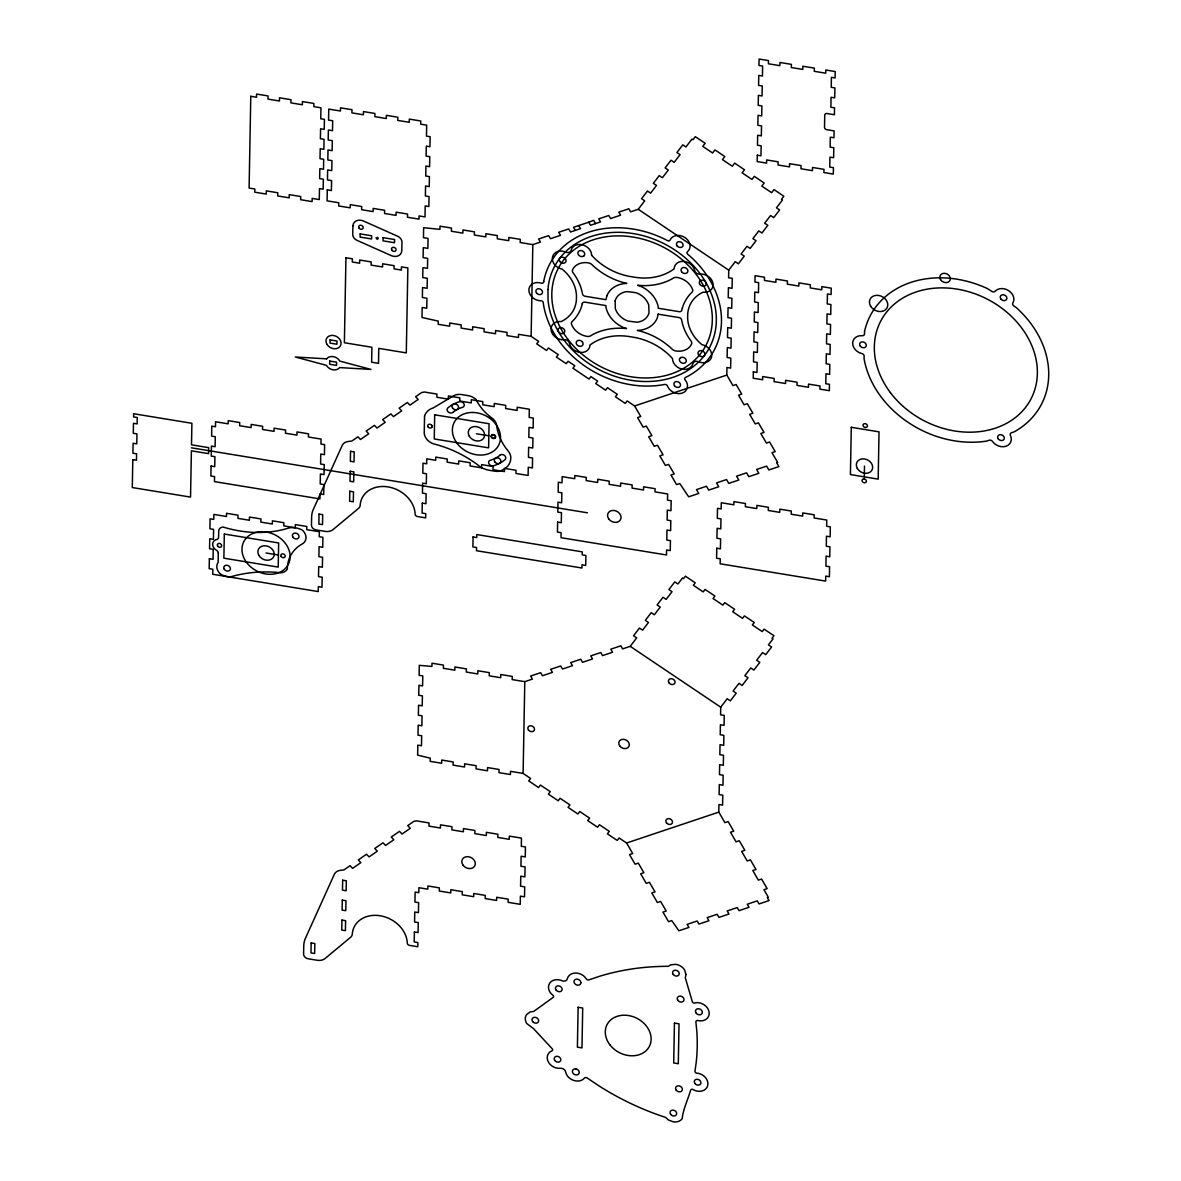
<?xml version="1.0" encoding="UTF-8"?>
<svg xmlns="http://www.w3.org/2000/svg" width="1181" height="1181" viewBox="0 0 1181 1181"><rect width="100%" height="100%" fill="white"/><g stroke="black" fill="none" stroke-linecap="round" stroke-linejoin="round"><path stroke-width="1.5" d="M523.109 773.407L524.792 681.658L532.41 679.105L530.623 676.034L540.647 672.683L542.433 675.753L552.442 672.388L550.671 669.332L560.68 665.966L562.466 669.037L572.49 665.671L570.703 662.615L580.727 659.249L582.513 662.32L592.537 658.954L590.751 655.898L600.775 652.532L602.546 655.603L612.57 652.252L610.784 649.181L620.807 645.815L622.594 648.886L630.211 646.332L636.692 637.873L633.547 635.747L639.438 628.056L642.582 630.167L648.472 622.476L645.328 620.365L651.218 612.659L654.363 614.784L660.253 607.078L657.108 604.967L662.999 597.261L666.143 599.387L672.033 591.681L668.889 589.57L674.779 581.879L677.924 583.99L682.529 577.981L683.504 578.646L685.393 576.18L695.225 582.809L693.35 585.259L703.182 591.888L705.072 589.422L714.904 596.036L713.029 598.501L722.861 605.115L724.75 602.65L734.582 609.263L732.692 611.728L742.539 618.342L744.414 615.877L754.26 622.505L752.371 624.956L762.217 631.584L764.092 629.119L773.939 635.732L772.049 638.198L773.038 638.862L768.432 644.856L771.592 646.981L765.701 654.673L762.542 652.562L756.652 660.253L759.796 662.364L753.906 670.07L750.762 667.944L744.871 675.65L748.016 677.761L742.126 685.467L738.981 683.341L733.091 691.033L736.235 693.158L730.345 700.85L727.201 698.739L720.72 707.198L720.572 714.785L724.248 715.391L724.071 725.355L720.395 724.75L720.218 734.73L723.879 735.335L723.702 745.3L720.026 744.709L719.849 754.674L723.51 755.279L723.333 765.258L719.657 764.653L719.48 774.618L723.156 775.223L722.964 785.203L719.303 784.597L719.111 794.577L722.787 795.167L722.595 805.147L718.934 804.541L718.786 812.129L724.927 822.655L728.131 821.577L733.711 831.158L730.493 832.236L736.073 841.817L739.276 840.739L744.857 850.32L741.638 851.398L747.219 860.964L750.422 859.901L756.002 869.467L752.799 870.545L758.364 880.125L761.568 879.048L767.148 888.629L763.945 889.706L768.285 897.176L767.281 897.516L769.067 900.572L759.043 903.937L757.272 900.867L747.248 904.233L749.034 907.288L739.011 910.654L737.224 907.584L727.201 910.935L728.987 914.005L718.963 917.371L717.177 914.301L707.168 917.652L708.94 920.722L698.931 924.073L697.144 921.018L687.121 924.369L688.907 927.439L678.883 930.79L671.753 920.59L668.549 921.667L662.969 912.086L666.173 911.023L660.607 901.443L657.389 902.52L651.823 892.939L655.027 891.862L649.447 882.281L646.243 883.358L640.678 873.778L643.881 872.7L638.301 863.134L635.098 864.197L629.517 854.616L632.736 853.553L626.594 843.013L619.124 837.979L617.235 840.444L607.403 833.83L609.293 831.365L599.446 824.751L597.556 827.217L587.725 820.603L589.614 818.138L579.768 811.524L577.893 813.989L568.046 807.361L569.936 804.911L560.089 798.282L558.214 800.748L548.368 794.134L550.257 791.669L540.426 785.055L538.536 787.52L528.704 780.907L530.579 778.441L523.109 773.407L510.502 771.341L510.443 774.529L498.973 772.654L499.032 769.466L487.561 767.576L487.502 770.78L476.046 768.89L476.105 765.701L464.635 763.827L464.576 767.015L453.105 765.126L453.164 761.937L441.709 760.062L441.65 763.251L430.179 761.361L430.238 758.172L417.646 755.117L417.823 745.137L421.499 745.742L421.676 735.763L418.015 735.158L418.192 725.193L421.868 725.784L422.045 715.819L418.369 715.214L418.561 705.234L422.222 705.839L422.414 695.875L418.738 695.269L418.93 685.29L422.591 685.895L422.783 675.916L419.107 675.325L419.285 665.346L431.921 666.424L431.98 663.22L443.451 665.11L443.392 668.298L454.847 670.188L454.906 666.985L466.377 668.874L466.318 672.063L477.788 673.938L477.847 670.749L489.303 672.639L489.244 675.827L500.714 677.702L500.774 674.513L512.244 676.403L512.185 679.592L524.792 681.658M575.309 230.369L573.523 227.313L588.758 222.205L590.53 225.276L600.553 221.91L598.767 218.854L608.791 215.488L610.577 218.559L620.601 215.193L618.814 212.137L628.838 208.771L630.624 211.842L638.227 209.288L644.708 200.829L641.563 198.703L647.454 191.012L650.598 193.123L656.503 185.432L653.344 183.306L659.234 175.615L662.393 177.741L668.284 170.034L665.124 167.923L671.015 160.217L674.174 162.343L680.064 154.637L676.92 152.526L682.81 144.835L685.954 146.946L691.963 139.092L692.952 139.757L695.299 136.671L705.146 143.3L702.784 146.37L712.615 152.984L714.977 149.913L724.809 156.527L722.462 159.612L732.294 166.226L734.656 163.14L744.488 169.754L742.14 172.839L751.972 179.453L754.334 176.368L764.166 182.996L761.804 186.067L771.651 192.68L773.998 189.61L783.844 196.223L781.482 199.294L782.472 199.958L776.463 207.812L779.608 209.938L773.717 217.629L770.573 215.503L764.683 223.209L767.827 225.32L761.937 233.026L758.793 230.9L752.902 238.606L756.047 240.717L750.156 248.409L746.997 246.298L741.107 253.989L744.266 256.115L738.376 263.806L735.217 261.695L728.736 270.154L728.603 277.742L732.264 278.332L732.087 288.312L728.426 287.706L728.234 297.686L731.91 298.291L731.718 308.256L728.057 307.651L727.865 317.63L731.541 318.235L731.349 328.2L727.688 327.609L727.511 337.574L731.172 338.179L730.995 348.159L727.319 347.554L727.142 357.518L730.803 358.123L730.626 368.103L726.95 367.498L726.817 375.071L732.943 385.611L736.147 384.534L741.727 394.114L738.524 395.192L744.089 404.773L747.307 403.695L752.873 413.276L749.669 414.354L755.25 423.92L758.453 422.857L764.018 432.423L760.815 433.501L766.395 443.082L769.599 442.004L775.179 451.585L771.961 452.663L777.659 462.435L776.655 462.76L778.884 466.598L768.861 469.949L766.631 466.126L756.608 469.477L758.837 473.315L748.813 476.666L746.584 472.843L736.56 476.194L738.789 480.032L728.78 483.383L726.551 479.56L716.527 482.911L718.757 486.734L708.733 490.1L706.504 486.262L696.48 489.628L698.709 493.451L688.685 496.817L679.769 483.546L676.565 484.623L670.985 475.042L674.203 473.965L668.623 464.399L665.42 465.462L659.839 455.896L663.058 454.818L657.477 445.237L654.274 446.315L648.694 436.734L651.897 435.656L646.332 426.075L643.128 427.153L637.548 417.572L640.752 416.509L634.625 405.969L627.141 400.935L625.266 403.4L615.419 396.786L617.309 394.321L607.477 387.708L605.587 390.173L595.755 383.559L597.63 381.094L590.943 376.591L589.053 379.057L572.918 368.206L574.807 365.741L568.12 361.238L566.23 363.704L556.399 357.09L558.288 354.625L548.442 348.011L546.552 350.477L536.72 343.863L538.61 341.398L531.125 336.364L532.823 244.615L540.426 242.061L538.639 238.99L548.663 235.639L550.449 238.695L560.473 235.344L558.687 232.273L568.711 228.922L570.497 231.993L580.521 228.627L578.734 225.571M864.3 476.858L864.492 466.082M432.01 426.917L431.774 425.44M588.758 222.205L593.644 220.33L595.549 223.593M634.625 405.969L726.817 375.071M626.594 843.013L718.786 812.129M532.823 244.615L520.201 242.548L520.26 239.344L508.79 237.47L508.745 240.658L497.275 238.783L497.334 235.595L485.863 233.705L485.804 236.894L474.349 235.019L474.408 231.83L462.937 229.941L462.878 233.129L451.408 231.255L451.467 228.066L440.011 226.176L439.952 229.38L423.639 227.697L423.462 237.676L428.053 238.429L427.862 248.394L423.285 247.641L423.093 257.62L427.684 258.373L427.492 268.353L422.916 267.6L422.724 277.565L427.315 278.317L427.138 288.297L422.547 287.544L422.37 297.509L426.946 298.262L426.769 308.241L422.178 307.488L422.001 317.468L438.254 321.129L438.195 324.317L449.666 326.207L449.725 323.018L461.195 324.893L461.136 328.082L472.592 329.971L472.651 326.768L484.121 328.658L484.062 331.846L495.533 333.721L495.592 330.532L507.048 332.422L506.989 335.611L518.459 337.486L518.518 334.297L531.125 336.364M476.445 433.767L488.831 435.804M191.44 447.82L587.459 512.805M266.05 553.003L278.436 555.026M638.227 209.288L728.736 270.154M630.211 646.332L720.72 707.198M218.278 553.062L218.145 562.377A10.703 8.68 27.1 0 0 219.976 573.612L220.138 573.759A13.198 10.688 27.1 0 0 233.705 575.988L237.233 575.103A127.002 102.88 27.1 0 1 280.93 572.8A10.452 8.474 27.1 0 0 287.323 569.139A41.94 33.983 27.1 0 1 302.912 543.57A10.703 8.68 27.1 0 0 302.779 530.52L302.292 530.077A17.922 14.526 27.1 0 0 289.065 527.907L285.551 528.97A105.611 85.549 27.1 0 1 223.298 527.095A5.684 4.606 27.1 0 0 218.721 531.037L218.574 537.34A3.292 2.672 27.1 0 1 216.359 539.599L215.813 539.732A7.145 5.787 27.1 0 0 214.839 549.076L216.167 550.08A3.307 2.672 27.1 0 1 218.278 553.062M864.551 331.433L864.507 334.134A2.672 2.155 27.1 0 1 862.174 335.699A10.703 8.68 27.1 0 0 852.667 343.095A10.703 8.68 27.1 0 0 861.82 353.577L861.894 353.591A2.598 2.111 27.1 0 1 864.123 355.894L864.064 358.67A96.37 78.064 27.1 0 0 986.622 441.089L989.398 440.159A2.702 2.185 27.1 0 1 992.498 441.443A10.703 8.68 27.1 0 0 1006.005 446.241A10.703 8.68 27.1 0 0 1010.449 435.435L1010.419 435.376A2.598 2.111 27.1 0 1 1011.261 432.837L1014.051 431.906A96.37 78.064 27.1 0 0 1016.339 307.651L1013.608 305.835A2.716 2.2 27.1 0 1 1012.885 302.971A10.703 8.68 27.1 0 0 1008.869 290.777A10.703 8.68 27.1 0 0 995.258 291.102A2.672 2.155 27.1 0 1 992.04 291.545L987.331 288.548A96.37 78.064 27.1 0 0 864.551 331.433M132.803 459.601L132.302 487.546L190.54 497.098L191.396 450.817L208.594 453.637L208.697 447.658L191.499 444.824L191.898 423.3L133.645 413.734L133.586 416.923L137.262 417.528L137.144 423.905L133.468 423.3L133.291 433.279L136.966 433.885L136.775 443.849L133.113 443.244L132.922 453.224L136.597 453.829L136.479 460.206L132.803 459.601M209.362 558.702L209.185 568.681L212.846 569.272L212.757 574.261L318.25 591.578L318.339 586.588L322 587.193L322.192 577.214L318.516 576.608L318.708 566.644L322.369 567.234L322.561 557.27L318.885 556.664L319.062 546.685L322.738 547.29L322.915 537.325L319.254 536.72L319.342 531.73L306.735 529.664L306.794 526.475L295.324 524.585L295.265 527.774L283.794 525.899L283.853 522.711L272.398 520.821L272.339 524.01L260.868 522.135L260.927 518.946L249.457 517.057L249.398 520.26L237.942 518.37L238.001 515.182L226.531 513.307L226.472 516.496L213.864 514.429L213.761 519.404L210.1 518.813L209.923 528.778L213.584 529.383L213.407 539.363L209.731 538.757L209.554 548.722L213.215 549.327L213.038 559.307L209.362 558.702M211.074 466.052L210.882 476.017L214.558 476.622L214.47 481.612L319.948 498.913L320.036 493.924L323.712 494.529L323.889 484.564L320.213 483.959L320.405 473.98L324.066 474.585L324.258 464.605L320.582 464.015L320.774 454.035L324.435 454.641L324.627 444.661L320.952 444.056L321.04 439.081L308.433 437L308.492 433.811L297.022 431.936L296.962 435.125L285.507 433.25L285.566 430.046L274.095 428.172L274.036 431.36L262.566 429.485L262.625 426.282L251.169 424.407L251.11 427.596L239.64 425.721L239.699 422.532L228.228 420.643L228.169 423.831L215.562 421.765L215.473 426.754L211.798 426.149L211.62 436.129L215.282 436.734L215.104 446.698L211.429 446.093L211.251 456.073L214.927 456.678L214.735 466.643L211.074 466.052M224.316 534.048L223.873 558.185L278.214 567.101L278.657 542.965L224.316 534.048M250.785 96.296L249.102 188.059L254.845 189.004L254.786 192.193L266.242 194.068L266.301 190.879L277.771 192.754L277.712 195.957L289.183 197.832L289.242 194.644L300.697 196.518L300.638 199.707L312.109 201.597L312.168 198.408L319.269 199.574L319.475 188.606L323.151 189.196L323.328 179.232L319.652 178.626L319.844 168.647L323.505 169.252L323.697 159.273L320.021 158.682L320.213 148.703L323.874 149.308L324.066 139.328L320.391 138.723L320.582 128.759L324.244 129.364L324.421 119.384L320.76 118.779L320.966 107.811L313.851 106.644L313.91 103.456L302.439 101.566L302.38 104.769L290.925 102.88L290.984 99.691L279.513 97.816L279.454 101.005L267.984 99.115L268.043 95.927L256.587 94.052L256.528 97.241L250.785 96.296M311.149 942.94L310.972 952.905L314.633 953.51L314.825 943.545L311.149 942.94M319.032 514.075L318.84 524.039L322.516 524.644L322.693 514.68L319.032 514.075M327.285 189.875L327.078 200.844L338.77 202.763L338.711 205.966L350.181 207.841L350.24 204.653L361.711 206.527L361.652 209.716L373.107 211.606L373.166 208.417L384.637 210.292L384.578 213.481L396.048 215.37L396.107 212.181L407.563 214.056L407.504 217.245L418.975 219.135L419.034 215.931L424.998 216.92L425.19 205.952L428.865 206.542L429.043 196.577L425.381 195.972L425.559 185.993L429.234 186.598L429.412 176.633L425.75 176.028L425.928 166.049L429.604 166.654L429.781 156.674L426.105 156.084L426.297 146.104L429.958 146.71L430.15 136.73L426.474 136.125L426.681 125.156L420.716 124.182L420.776 120.993L409.305 119.104L409.246 122.293L397.79 120.418L397.849 117.229L386.379 115.339L386.32 118.543L374.849 116.653L374.908 113.465L363.453 111.575L363.394 114.778L351.923 112.889L351.982 109.7L340.512 107.825L340.453 111.014L328.761 109.095L328.554 120.063L332.688 120.742L332.511 130.707L328.377 130.043L328.2 140.008L332.319 140.687L332.141 150.666L328.008 149.987L327.831 159.952L331.95 160.631L331.772 170.61L327.639 169.931L327.462 179.911L331.595 180.59L331.403 190.554L327.285 189.875M329.706 361.061L329.661 364.25L336.541 365.372L336.585 362.183L329.706 361.061M330.104 339.907L330.045 343.095L336.925 344.232L336.984 341.043L330.104 339.907M345.944 257.768L344.38 342.741L371.897 347.258L371.631 362.213L378.51 363.349L378.776 348.38L406.294 352.898L407.858 267.925L401.437 266.876L401.378 270.065L394.041 268.855L394.1 265.666L382.629 263.791L382.57 266.98L371.114 265.09L371.174 261.902L359.703 260.027L359.644 263.215L352.307 262.005L352.366 258.816L345.944 257.768M352.898 225.851L352.735 234.429A6.481 5.255 27.1 0 0 356.987 240.334L391.679 255.805A8.326 6.746 27.1 0 0 401.806 250.579L401.953 242.194A6.525 5.285 27.1 0 0 397.717 236.274L363.025 220.817A8.326 6.746 27.1 0 0 352.898 225.851M341.929 920.073L341.752 930.052L345.413 930.658L345.605 920.678L341.929 920.073M342.298 900.129L342.121 910.108L345.782 910.713L345.974 900.734L342.298 900.129M342.667 880.185L342.49 890.164L346.151 890.754L346.328 880.79L342.667 880.185M349.812 491.207L349.62 501.187L353.296 501.792L353.473 491.813L349.812 491.207M350.181 471.263L349.989 481.243L353.665 481.833L353.842 471.869L350.181 471.263M350.536 451.319L350.358 461.284L354.02 461.889L354.211 451.924L350.536 451.319M360.175 233.897L360.116 237.086L371.587 238.961L371.646 235.772L360.175 233.897M383.116 237.661L383.057 240.85L394.513 242.725L394.572 239.536L383.116 237.661M414.398 931.971L414.206 941.936L417.882 942.541L417.808 946.749L409.556 945.39A2.377 1.934 27.1 0 1 407.297 943.014L407.253 942.6A28.58 23.148 27.1 0 0 380.193 915.762A28.58 23.148 27.1 0 0 352.307 933.595L352.292 934.009A6.658 5.403 27.1 0 1 350.683 937.227L324.982 958.588A10.703 8.68 27.1 0 1 317.305 960.256L308.108 958.751A4.754 3.853 27.1 0 1 303.591 954.012L303.768 945.73A27.724 22.454 27.1 0 1 305.436 938.275L334.312 874.353A9.728 7.883 27.1 0 1 340.276 870.353L343.981 869.91L350.078 865.673L352.617 868.345L360.855 862.632L358.315 859.945L366.538 854.232L369.092 856.904L377.329 851.191L374.776 848.504L383.013 842.776L385.567 845.463L393.804 839.735L391.251 837.063L399.488 831.335L402.042 834.022L410.279 828.294L407.725 825.608L413.822 821.385L416.435 820.869L429.043 822.936L428.983 826.124L440.454 828.014L440.513 824.825L451.983 826.7L451.924 829.889L463.38 831.778L463.439 828.59L474.91 830.464L474.851 833.653L486.321 835.543L486.38 832.339L497.836 834.229L497.777 837.418L509.247 839.307L509.306 836.104L521.456 838.097L521.308 846.275L525.442 846.954L525.25 856.934L521.131 856.255L520.939 866.234L525.073 866.898L524.881 876.878L520.762 876.199L520.57 886.178L524.704 886.857L524.526 896.822L520.393 896.143L520.245 904.321L508.096 902.328L508.155 899.14L496.684 897.265L496.625 900.453L485.155 898.564L485.214 895.375L473.758 893.5L473.699 896.689L462.229 894.814L462.288 891.611L450.817 889.736L450.758 892.925L439.302 891.05L439.362 887.861L427.891 885.971L427.832 889.16L418.886 887.699L418.797 892.674L415.122 892.068L414.944 902.048L418.62 902.653L418.428 912.618L414.767 912.027L414.575 921.992L418.251 922.597L418.059 932.577L414.398 931.971M422.267 503.106L422.089 513.071L425.75 513.676L425.677 517.869L417.424 516.525A2.377 1.934 27.1 0 1 415.166 514.148L415.122 513.735A28.58 23.148 27.1 0 0 388.062 486.897A28.58 23.148 27.1 0 0 360.19 504.715L360.175 505.143A6.658 5.403 27.1 0 1 358.552 508.361L332.865 529.723A10.703 8.68 27.1 0 1 325.174 531.391L315.977 529.885A4.754 3.853 27.1 0 1 311.459 525.146L311.636 516.865A27.724 22.454 27.1 0 1 313.319 509.395L342.18 445.488A9.728 7.883 27.1 0 1 348.159 441.487L351.849 441.03L357.946 436.808L360.5 439.48L368.738 433.767L366.184 431.08L374.421 425.352L376.975 428.039L385.213 422.311L382.659 419.639L390.896 413.911L393.45 416.598L401.688 410.87L399.134 408.198L407.371 402.47L409.925 405.157L418.163 399.429L415.609 396.742L421.691 392.505L424.304 392.003L436.926 394.07L436.867 397.259L448.322 399.148L448.381 395.96L459.852 397.835L459.793 401.023L471.263 402.913L471.322 399.709L482.778 401.599L482.719 404.788L494.189 406.677L494.249 403.474L505.719 405.363L505.66 408.552L517.116 410.427L517.175 407.238L529.339 409.231L529.177 417.41L533.31 418.089L533.133 428.068L528.999 427.389L528.822 437.354L532.941 438.033L532.764 448.012L528.63 447.333L528.453 457.313L532.572 457.992L532.395 467.956L528.261 467.277L528.114 475.456L515.964 473.463L516.023 470.274L504.553 468.399L504.494 471.588L493.038 469.698L493.097 466.51L481.627 464.635L481.568 467.824L470.097 465.934L470.156 462.745L458.7 460.87L458.641 464.059L447.171 462.184L447.23 458.981L435.759 457.106L435.7 460.295L426.769 458.833L426.666 463.808L423.005 463.203L422.813 473.182L426.489 473.788L426.311 483.752L422.636 483.147L422.458 493.127L426.12 493.732L425.942 503.697L422.267 503.106M424.555 416.037L424.23 433.619A12.401 10.053 27.1 0 0 433.383 443.82A101.492 82.212 27.1 0 1 481.184 467.543A25.805 20.904 27.1 0 0 489.997 470.407L494.913 471.219A11.884 9.625 27.1 0 0 502.87 469.772L506.309 467.528A18.822 15.25 27.1 0 0 510.812 457.918A12.061 9.773 27.1 0 0 507.786 450.537L506.575 449.046A52.599 42.605 27.1 0 1 496.935 427.389L496.655 425.219A10.85 8.784 27.1 0 0 492.418 418.414L490.765 417.203A45.66 36.98 27.1 0 1 476.12 399.577A12.504 10.127 27.1 0 0 468.163 395.65L461.52 394.557A12.578 10.186 27.1 0 0 453.474 395.871L433.206 407.932A17.42 14.113 27.1 0 0 424.555 416.037M434.697 414.811L434.254 438.948L488.609 447.865L489.052 423.728L434.697 414.811M473.079 536.942L472.887 546.921L476.563 547.526L476.504 550.715L581.982 568.017L582.041 564.828L585.717 565.433L585.894 555.454L582.218 554.849L582.277 551.867L476.799 534.55L476.74 537.547L473.079 536.942M557.624 522.12L557.432 532.085L561.108 532.69L561.019 537.68L666.497 554.981L666.586 550.006L670.262 550.597L670.439 540.632L666.778 540.027L666.955 530.048L670.631 530.653L670.808 520.688L667.132 520.083L667.324 510.103L670.985 510.709L671.177 500.729L667.501 500.139L667.619 493.953L655.012 491.872L655.071 488.683L643.601 486.808L643.542 489.997L632.071 488.122L632.13 484.919L620.675 483.044L620.615 486.232L609.145 484.358L609.204 481.169L597.734 479.279L597.675 482.468L586.219 480.593L586.278 477.404L574.807 475.515L574.748 478.704L562.141 476.637L562.023 482.822L558.347 482.217L558.17 492.197L561.846 492.802L561.654 502.766L557.993 502.176L557.801 512.141L561.477 512.746L561.285 522.725L557.624 522.12M578.129 1007.275L577.391 1047.163L581.982 1047.916L582.705 1008.028L578.129 1007.275M674.44 1023.071L673.701 1062.974L678.293 1063.727L679.016 1023.824L674.44 1023.071M716.764 548.235L716.587 558.2L720.248 558.805L720.159 563.795L825.637 581.096L825.726 576.107L829.402 576.712L829.579 566.747L825.918 566.142L826.095 556.162L829.771 556.768L829.948 546.788L826.287 546.198L826.464 536.218L830.14 536.824L830.317 526.844L826.641 526.239L826.759 520.053L814.152 517.987L814.211 514.798L802.74 512.923L802.681 516.112L791.211 514.222L791.27 511.033L779.814 509.159L779.755 512.347L768.285 510.472L768.344 507.269L756.873 505.394L756.814 508.583L745.359 506.708L745.418 503.505L733.947 501.63L733.888 504.818L721.281 502.752L721.163 508.937L717.502 508.332L717.31 518.311L720.986 518.917L720.794 528.881L717.133 528.276L716.941 538.256L720.617 538.861L720.425 548.825L716.764 548.235M753.33 371.823L753.212 378.215L762.616 379.751L762.675 376.562L774.131 378.437L774.072 381.64L785.542 383.515L785.601 380.326L797.072 382.201L797.013 385.39L808.468 387.279L808.527 384.091L819.998 385.966L819.939 389.154L829.342 390.704L829.461 384.312L825.785 383.722L825.977 373.742L829.638 374.347L829.815 364.368L826.154 363.763L826.331 353.798L830.007 354.403L830.184 344.424L826.523 343.819L826.7 333.854L830.376 334.444L830.553 324.48L826.892 323.874L827.069 313.895L830.745 314.5L830.922 304.521L827.246 303.93L827.438 293.951L831.099 294.556L831.217 288.164L821.814 286.629L821.755 289.817L810.299 287.943L810.358 284.739L798.887 282.864L798.828 286.053L787.358 284.178L787.417 280.989L775.961 279.1L775.902 282.289L764.432 280.414L764.491 277.225L755.087 275.675L754.969 282.067L758.645 282.658L758.453 292.637L754.792 292.032L754.6 302.011L758.276 302.616L758.099 312.581L754.423 311.991L754.246 321.955L757.907 322.561L757.73 332.54L754.054 331.935L753.877 341.899L757.538 342.505L757.361 352.484L753.685 351.879L753.508 361.858L757.183 362.449L756.991 372.428L753.33 371.823M757.301 155.198L757.183 161.576L766.587 163.126L766.646 159.937L778.117 161.812L778.058 165L789.513 166.89L789.572 163.701L801.043 165.576L800.984 168.765L812.454 170.655L812.513 167.466L823.969 169.341L823.91 172.529L833.314 174.079L833.432 167.687L829.771 167.082L829.948 157.117L833.609 157.723L833.801 147.743L830.125 147.138L830.317 137.173L833.978 137.764L834.111 130.899L826.774 129.689A2.377 1.934 27.1 0 1 824.515 127.327L824.737 115.133A2.362 1.904 27.1 0 1 827.054 113.524L834.406 114.734L834.539 107.84L830.863 107.25L831.04 97.27L834.716 97.875L834.893 87.896L831.232 87.305L831.409 77.326L835.085 77.931L835.203 71.539L825.799 70.004L825.74 73.192L814.27 71.303L814.329 68.114L802.859 66.239L802.8 69.428L791.344 67.553L791.403 64.35L779.932 62.475L779.873 65.664L768.418 63.789L768.462 60.585L759.073 59.05L758.955 65.442L762.616 66.033L762.439 76.012L758.763 75.407L758.586 85.386L762.247 85.992L762.07 95.956L758.394 95.351L758.217 105.33L761.893 105.936L761.701 115.9L758.04 115.31L757.848 125.275L761.524 125.88L761.332 135.859L757.671 135.254L757.479 145.219L761.155 145.824L760.977 155.803L757.301 155.198M851.294 427.301L850.423 474.57L878.177 479.132L879.033 431.847L851.294 427.301M547.954 289.507L548.058 300.343A87.453 70.845 27.1 0 0 626.58 379.455L630.713 380.223A87.453 70.845 27.1 0 0 716.336 320.745A87.453 70.845 27.1 0 0 633.4 233.602L629.266 233.011A87.453 70.845 27.1 0 0 548.324 285.964L547.954 289.507M615.109 300.83L615.345 308.728A18.084 14.644 27.1 0 0 627.997 321.084L637.017 322.236A18.084 14.644 27.1 0 0 649.004 312.995L648.768 305.097A18.084 14.644 27.1 0 0 636.116 292.74L627.096 291.589A18.084 14.644 27.1 0 0 615.109 300.83M686.013 974.532L685.275 977.661L692.317 1001.695A1.86 1.506 27.1 0 0 694.768 1003.038L695.993 1002.699A10.703 8.68 27.1 0 1 709.087 1011.925A10.703 8.68 27.1 0 1 699.137 1020.812L697.868 1020.546A1.89 1.535 27.1 0 0 695.875 1021.772L696.79 1030.939A240.422 194.762 27.1 0 1 696.214 1062.413L694.959 1071.285A1.875 1.521 27.1 0 0 696.879 1073.189L698.178 1073.308A10.703 8.68 27.1 0 1 707.744 1085.398A10.703 8.68 27.1 0 1 694.384 1090.27L693.114 1089.546A1.816 1.476 27.1 0 0 690.693 1090.063C687.8 1099.865 683.209 1108.929 682.175 1118.673A10.467 8.488 27.1 0 1 673.524 1121.891L668.461 1120.031L665.597 1117.418A240.422 194.762 27.1 0 1 597.999 1085.265L587.223 1078.002A2.141 1.727 27.1 0 0 584.3 1078.223L582.809 1079.567A10.718 8.68 27.1 0 1 565.714 1072.407A4.296 3.484 27.1 0 0 560.414 1068.288A10.703 8.68 27.1 0 1 548.693 1062.575A10.703 8.68 27.1 0 1 550.051 1051.887L551.793 1050.913A1.668 1.358 27.1 0 0 552.147 1048.713L533.487 1028.577L526.696 1023.499A10.467 8.488 27.1 0 1 526.519 1014.671L530.151 1011.94L533.753 1011.408L553.077 997.458A1.668 1.343 27.1 0 0 552.797 995.155L551.114 993.634A10.703 8.68 27.1 0 1 550.169 982.562A10.703 8.68 27.1 0 1 562.023 980.717A4.296 3.484 27.1 0 0 567.441 978.37A10.718 8.68 27.1 0 1 584.684 976.835L586.13 978.665A2.141 1.742 27.1 0 0 589.024 979.846L599.933 976.17A240.422 194.762 27.1 0 1 668.313 966.324L670.719 964.833L675.753 964.331A10.467 8.488 27.1 0 1 684.567 969.926L686.013 974.532M591.607 255.066L591.592 255.258A56.304 45.616 27.1 0 0 632.617 276.885A56.304 45.616 27.1 0 0 674.189 268.81L674.159 268.604A10.718 8.68 27.1 0 1 683.519 261.385A10.718 8.68 27.1 0 1 694.546 270.006A4.296 3.484 27.1 0 0 699.846 274.11A10.703 8.68 27.1 0 1 712.955 283.337A10.703 8.68 27.1 0 1 702.99 292.224A37.674 30.514 27.1 0 0 687.667 316.036A37.674 30.514 27.1 0 0 702.031 344.719A10.703 8.68 27.1 0 1 711.597 356.81A10.703 8.68 27.1 0 1 698.237 361.681A4.296 3.484 27.1 0 0 692.819 364.043A10.718 8.68 27.1 0 1 681.54 369.003A10.718 8.68 27.1 0 1 672.506 358.758L672.535 358.566A56.304 45.616 27.1 0 0 631.51 336.939A56.304 45.616 27.1 0 0 589.939 345.014L589.954 345.221A10.718 8.68 27.1 0 1 580.594 352.44A10.718 8.68 27.1 0 1 569.567 343.819A4.296 3.484 27.1 0 0 564.282 339.715A10.703 8.68 27.1 0 1 551.173 330.488A10.703 8.68 27.1 0 1 561.123 321.601A37.674 30.514 27.1 0 0 576.446 297.789A37.674 30.514 27.1 0 0 562.082 269.106A10.703 8.68 27.1 0 1 552.516 257.015A10.703 8.68 27.1 0 1 565.876 252.129A4.296 3.484 27.1 0 0 571.294 249.781A10.718 8.68 27.1 0 1 582.573 244.821A10.718 8.68 27.1 0 1 591.607 255.066M543.732 281.388L543.6 282.2A2.214 1.786 27.1 0 1 541.149 283.13L540.913 283.056A10.703 8.68 27.1 0 0 528.881 289.98A10.703 8.68 27.1 0 0 540.573 300.801L540.809 300.801A1.949 1.58 27.1 0 1 543.23 302.543L543.452 304.24A92.812 75.185 27.1 0 0 626.727 383.987L631.112 384.785A92.812 75.185 27.1 0 0 661.301 385.036L664.933 384.401A2.2 1.786 27.1 0 1 667.457 385.966L667.531 386.187A10.703 8.68 27.1 0 0 682.219 393.111A10.703 8.68 27.1 0 0 685.379 380.223L685.216 380.061A2.259 1.831 27.1 0 1 685.379 377.536L688.065 376.149A92.812 75.185 27.1 0 0 689.527 255.76L687.637 254.151A1.949 1.58 27.1 0 1 687.578 251.642L687.726 251.494A10.703 8.68 27.1 0 0 685.083 237.647A10.703 8.68 27.1 0 0 670.232 239.713L670.144 239.905A1.963 1.594 27.1 0 1 667.56 240.629L667.162 240.422A92.812 75.185 27.1 0 0 633.001 229.04L628.617 228.435A92.812 75.185 27.1 0 0 543.732 281.388M376.252 237.868C377.521 241.972 379.78 235.698 376.252 237.868M580.845 982.71L580.727 983.463A3.543 2.879 27.1 0 1 577.376 985.131L576.49 984.88A3.543 2.879 27.1 0 1 574.069 981.086A3.543 2.879 27.1 0 1 577.789 979.241A3.543 2.879 27.1 0 1 580.845 982.71M606.872 295.752L605.971 299.664L585.053 296.239A2.805 2.273 27.1 0 1 582.469 293.848L582.056 291.766A52.805 42.782 27.1 0 0 573.553 273.446L573.331 273.136A3.986 3.233 27.1 0 1 572.652 269.563L573.42 268.235A17.213 13.936 27.1 0 1 586.558 262.654L588.374 262.891A5.861 4.739 27.1 0 1 592.331 265.002L593.497 266.109A61.796 50.045 27.1 0 0 624.779 282.938L626.786 283.41A27.576 22.336 27.1 0 0 606.872 295.752M658.157 314.161L657.241 318.073A27.576 22.336 27.1 0 1 637.327 330.414L639.349 330.887A61.796 50.045 27.1 0 1 670.631 347.716L671.797 348.823A5.861 4.739 27.1 0 0 675.739 350.934L677.554 351.17A17.213 13.936 27.1 0 0 690.708 345.59L691.461 344.262A3.986 3.233 27.1 0 0 690.782 340.689L690.56 340.364A52.805 42.782 27.1 0 1 682.057 322.059L681.658 319.977A2.805 2.273 27.1 0 0 679.075 317.586L658.157 314.161M582.277 303.665L581.805 305.613A52.805 42.782 27.1 0 1 572.682 321.025L572.445 321.262A3.986 3.233 27.1 0 0 571.648 324.598L572.357 326.163A17.213 13.936 27.1 0 0 585.215 336.009L587.031 336.378A5.861 4.739 27.1 0 0 591.031 335.581L592.227 334.858A61.796 50.045 27.1 0 1 623.937 328.362L626.55 328.539L623.598 327.609A27.576 22.336 27.1 0 1 606.015 307.606L605.868 305.584L584.935 302.144A2.805 2.273 27.1 0 0 582.277 303.665M682.323 308.211L681.836 310.145A2.805 2.273 27.1 0 1 679.178 311.681L658.26 308.241L658.097 306.219A27.576 22.336 27.1 0 0 640.515 286.215L637.563 285.285L640.176 285.462A61.796 50.045 27.1 0 0 671.886 278.967L673.081 278.244A5.861 4.739 27.1 0 1 677.097 277.446L678.898 277.815A17.213 13.936 27.1 0 1 691.771 287.662L692.479 289.227A3.986 3.233 27.1 0 1 691.667 292.563L691.431 292.799A52.805 42.782 27.1 0 0 682.323 308.211M326.635 358.847L295.294 357.002L326.443 365.328A7.854 6.363 27.1 0 0 332.939 369.786A7.854 6.363 27.1 0 0 339.611 367.586L370.952 369.417L339.803 361.106A7.854 6.363 27.1 0 0 333.308 356.647A7.854 6.363 27.1 0 0 326.635 358.847M453.253 412.08L453.164 412.169A3.454 2.79 27.1 0 1 448.204 411.903A3.454 2.79 27.1 0 1 448.293 407.563A37.674 30.514 27.1 0 1 452.412 404.699A25.111 20.343 27.1 0 1 454.227 403.74A37.674 30.514 27.1 0 1 459.114 401.865A3.454 2.79 27.1 0 1 463.72 403.415L464.089 404.153A3.454 2.79 27.1 0 1 461.963 407.489A33.806 27.384 27.1 0 0 457.711 409.202L456.146 410.073A33.806 27.384 27.1 0 0 453.253 412.08M499.711 455.379L499.637 455.453A33.806 27.384 27.1 0 1 496.743 457.475L495.164 458.331A33.806 27.384 27.1 0 1 490.927 460.059A3.454 2.79 27.1 0 0 488.786 463.395L489.17 464.133A3.454 2.79 27.1 0 0 493.761 465.668A37.674 30.514 27.1 0 0 498.662 463.793A25.111 20.343 27.1 0 0 500.478 462.849A37.674 30.514 27.1 0 0 504.597 459.985A3.454 2.79 27.1 0 0 504.686 455.63A3.454 2.79 27.1 0 0 499.711 455.379M584.034 255.79L583.399 256.247A3.573 2.893 27.1 0 1 577.937 253.723A3.573 2.893 27.1 0 1 582.012 250.741A3.573 2.893 27.1 0 1 584.034 255.79M680.728 357.577L680.094 358.035A3.573 2.893 27.1 0 0 682.101 363.084A3.573 2.893 27.1 0 0 686.191 360.102A3.573 2.893 27.1 0 0 680.728 357.577M575.841 1068.938L574.955 1068.894A3.543 2.879 27.1 0 0 572.416 1071.876A3.543 2.879 27.1 0 0 576.033 1074.931A3.543 2.879 27.1 0 0 579.207 1072.481L579.103 1071.684A3.543 2.879 27.1 0 0 575.841 1068.938M864.315 478.955L863.754 478.91A2.259 1.831 27.1 0 0 862.499 481.745A2.259 1.831 27.1 0 0 866.16 482.01A2.259 1.831 27.1 0 0 864.315 478.955M865.26 427.492L864.699 427.345A2.259 1.831 27.1 0 1 863.547 424.127A2.259 1.831 27.1 0 1 867.208 425.057A2.259 1.831 27.1 0 1 865.26 427.492M682.278 272.471L681.673 271.807A3.573 2.893 27.1 0 1 683.858 267.452A3.573 2.893 27.1 0 1 687.8 271.748A3.573 2.893 27.1 0 1 682.278 272.471M582.44 342.018L581.834 341.353A3.573 2.893 27.1 0 0 576.313 342.077A3.573 2.893 27.1 0 0 580.255 346.373A3.573 2.893 27.1 0 0 582.44 342.018M491.281 436.645L491.237 436.143A2.259 1.831 27.1 0 1 494.426 435.021A2.259 1.831 27.1 0 1 494.736 438.254A2.259 1.831 27.1 0 1 491.281 436.645M870.604 306.13A9.522 7.706 27.1 0 0 886.488 308.728A9.522 7.706 27.1 0 0 878.767 295.457A9.522 7.706 27.1 0 0 870.604 306.13M940.475 279.513A5.492 4.444 27.1 0 0 949.642 281.004A5.492 4.444 27.1 0 0 945.184 273.357A5.492 4.444 27.1 0 0 940.475 279.513M463.144 865.333A7.027 5.684 27.1 0 0 474.777 865.909A7.027 5.684 27.1 0 0 467.794 856.653A7.027 5.684 27.1 0 0 463.144 865.333M608.879 519.109A7.027 5.684 27.1 0 0 620.512 519.684A7.027 5.684 27.1 0 0 613.53 510.428A7.027 5.684 27.1 0 0 608.879 519.109M326.901 344.291A7.854 6.363 27.1 0 0 340.01 346.432A7.854 6.363 27.1 0 0 333.632 335.493A7.854 6.363 27.1 0 0 326.901 344.291M391.738 249.959A2.377 1.934 27.1 0 0 395.709 250.741A2.377 1.934 27.1 0 0 393.893 247.375A2.377 1.934 27.1 0 0 391.738 249.959M358.921 227.933A2.377 1.934 27.1 0 0 362.892 228.583A2.377 1.934 27.1 0 0 360.958 225.261A2.377 1.934 27.1 0 0 358.921 227.933M673.244 974.487A3.454 2.79 27.1 0 0 678.972 974.768A3.454 2.79 27.1 0 0 675.532 970.221A3.454 2.79 27.1 0 0 673.244 974.487M670.675 1114.392A3.454 2.79 27.1 0 0 676.403 1114.687A3.454 2.79 27.1 0 0 672.963 1110.125A3.454 2.79 27.1 0 0 670.675 1114.392M532.69 1021.609A3.454 2.79 27.1 0 0 538.403 1021.845A3.454 2.79 27.1 0 0 534.934 1017.313A3.454 2.79 27.1 0 0 532.69 1021.609M609.824 1044.698A23.797 19.28 27.1 0 0 649.27 1046.558A23.797 19.28 27.1 0 0 625.517 1015.232A23.797 19.28 27.1 0 0 609.824 1044.698M555.897 989.767A3.454 2.79 27.1 0 0 561.654 990.711A3.454 2.79 27.1 0 0 558.864 985.899A3.454 2.79 27.1 0 0 555.897 989.767M677.658 1000.071A3.528 2.864 27.1 0 0 683.533 1001.045A3.528 2.864 27.1 0 0 680.684 996.129A3.528 2.864 27.1 0 0 677.658 1000.071M695.889 1012.781A3.573 2.893 27.1 0 0 701.854 1013.756A3.573 2.893 27.1 0 0 698.945 1008.781A3.573 2.893 27.1 0 0 695.889 1012.781M694.694 1083.184A3.454 2.79 27.1 0 0 700.451 1084.128A3.454 2.79 27.1 0 0 697.661 1079.316A3.454 2.79 27.1 0 0 694.694 1083.184M675.99 1089.842A3.543 2.879 27.1 0 0 681.909 1090.816A3.543 2.879 27.1 0 0 679.031 1085.87A3.543 2.879 27.1 0 0 675.99 1089.842M554.612 1060.198A3.454 2.79 27.1 0 0 560.37 1061.143A3.454 2.79 27.1 0 0 557.565 1056.331A3.454 2.79 27.1 0 0 554.612 1060.198M292.814 537.001A3.454 2.79 27.1 0 0 298.586 537.946A3.454 2.79 27.1 0 0 295.781 533.133A3.454 2.79 27.1 0 0 292.814 537.001M224.198 569.153A3.454 2.79 27.1 0 0 229.955 570.098A3.454 2.79 27.1 0 0 227.165 565.286A3.454 2.79 27.1 0 0 224.198 569.153M281.122 556.413A2.259 1.831 27.1 0 0 284.887 557.033A2.259 1.831 27.1 0 0 283.056 553.889A2.259 1.831 27.1 0 0 281.122 556.413M217.629 546.05A2.259 1.831 27.1 0 0 221.408 546.582A2.259 1.831 27.1 0 0 219.474 543.452A2.259 1.831 27.1 0 0 217.629 546.05M246.46 562.274A24.993 20.239 27.1 0 0 287.972 564.976A24.993 20.239 27.1 0 0 263.717 531.745A24.993 20.239 27.1 0 0 246.46 562.274M258.905 555.395A8.488 6.879 27.1 0 0 273.077 557.727A8.488 6.879 27.1 0 0 266.183 545.873A8.488 6.879 27.1 0 0 258.905 555.395M469.285 436.173A8.488 6.879 27.1 0 0 483.472 438.491A8.488 6.879 27.1 0 0 476.578 426.651A8.488 6.879 27.1 0 0 469.285 436.173M428.098 426.932A2.259 1.831 27.1 0 0 431.862 427.242A2.259 1.831 27.1 0 0 429.722 424.215A2.259 1.831 27.1 0 0 428.098 426.932M491.739 437.383A2.17 1.757 27.1 0 0 495.326 437.56A2.17 1.757 27.1 0 0 493.171 434.711A2.17 1.757 27.1 0 0 491.739 437.383M860.314 346.136A3.454 2.79 27.1 0 0 866.042 346.417A3.454 2.79 27.1 0 0 862.602 341.87A3.454 2.79 27.1 0 0 860.314 346.136M998.285 438.904A3.454 2.79 27.1 0 0 1004.027 439.258A3.454 2.79 27.1 0 0 1000.661 434.682A3.454 2.79 27.1 0 0 998.285 438.904M1000.824 298.941A3.454 2.79 27.1 0 0 1006.566 299.398A3.454 2.79 27.1 0 0 1003.289 294.763A3.454 2.79 27.1 0 0 1000.824 298.941M890.385 392.594A84.604 68.528 27.1 0 0 1030.659 399.532A84.604 68.528 27.1 0 0 946.498 287.987A84.604 68.528 27.1 0 0 890.385 392.594M674.528 385.818A3.454 2.79 27.1 0 0 680.256 386.098A3.454 2.79 27.1 0 0 676.831 381.552A3.454 2.79 27.1 0 0 674.528 385.818M536.558 293.036A3.454 2.79 27.1 0 0 542.271 293.257A3.454 2.79 27.1 0 0 538.787 288.74A3.454 2.79 27.1 0 0 536.558 293.036M677.112 245.899A3.454 2.79 27.1 0 0 682.825 246.179A3.454 2.79 27.1 0 0 679.385 241.633A3.454 2.79 27.1 0 0 677.112 245.899M456.855 443.037A24.993 20.239 27.1 0 0 498.367 445.754A24.993 20.239 27.1 0 0 474.112 412.509A24.993 20.239 27.1 0 0 456.855 443.037M452.633 408.168A3.454 2.79 27.1 0 0 458.346 408.434A3.454 2.79 27.1 0 0 454.892 403.887A3.454 2.79 27.1 0 0 452.633 408.168M494.928 462.051A3.454 2.79 27.1 0 0 500.655 462.317A3.454 2.79 27.1 0 0 497.201 457.77A3.454 2.79 27.1 0 0 494.928 462.051M669.081 682.943A3.454 2.79 27.1 0 0 674.809 683.223A3.454 2.79 27.1 0 0 671.369 678.676A3.454 2.79 27.1 0 0 669.081 682.943M666.512 822.862A3.454 2.79 27.1 0 0 672.24 823.142A3.454 2.79 27.1 0 0 668.8 818.595A3.454 2.79 27.1 0 0 666.512 822.862M528.527 730.079A3.454 2.79 27.1 0 0 534.24 730.301A3.454 2.79 27.1 0 0 530.756 725.784A3.454 2.79 27.1 0 0 528.527 730.079M619.804 746.067A5.477 4.429 27.1 0 0 628.883 746.51A5.477 4.429 27.1 0 0 623.435 739.291A5.477 4.429 27.1 0 0 619.804 746.067M857.347 468.473A8.488 6.879 27.1 0 0 871.519 470.806A8.488 6.879 27.1 0 0 864.625 458.966A8.488 6.879 27.1 0 0 857.347 468.473M698.458 354.625A3.573 2.893 27.1 0 0 704.407 355.599A3.573 2.893 27.1 0 0 701.514 350.624A3.573 2.893 27.1 0 0 698.458 354.625M699.743 284.193A3.573 2.893 27.1 0 0 705.707 285.182A3.573 2.893 27.1 0 0 702.813 280.192A3.573 2.893 27.1 0 0 699.743 284.193M558.362 331.64A3.573 2.893 27.1 0 0 564.326 332.614A3.573 2.893 27.1 0 0 561.418 327.639A3.573 2.893 27.1 0 0 558.362 331.64M559.661 261.208A3.573 2.893 27.1 0 0 565.61 262.182A3.573 2.893 27.1 0 0 562.717 257.207A3.573 2.893 27.1 0 0 559.661 261.208M567.603 338.962A83.29 67.479 27.1 0 0 705.721 345.797A83.29 67.479 27.1 0 0 622.859 235.979A83.29 67.479 27.1 0 0 567.603 338.962"/></g></svg>
